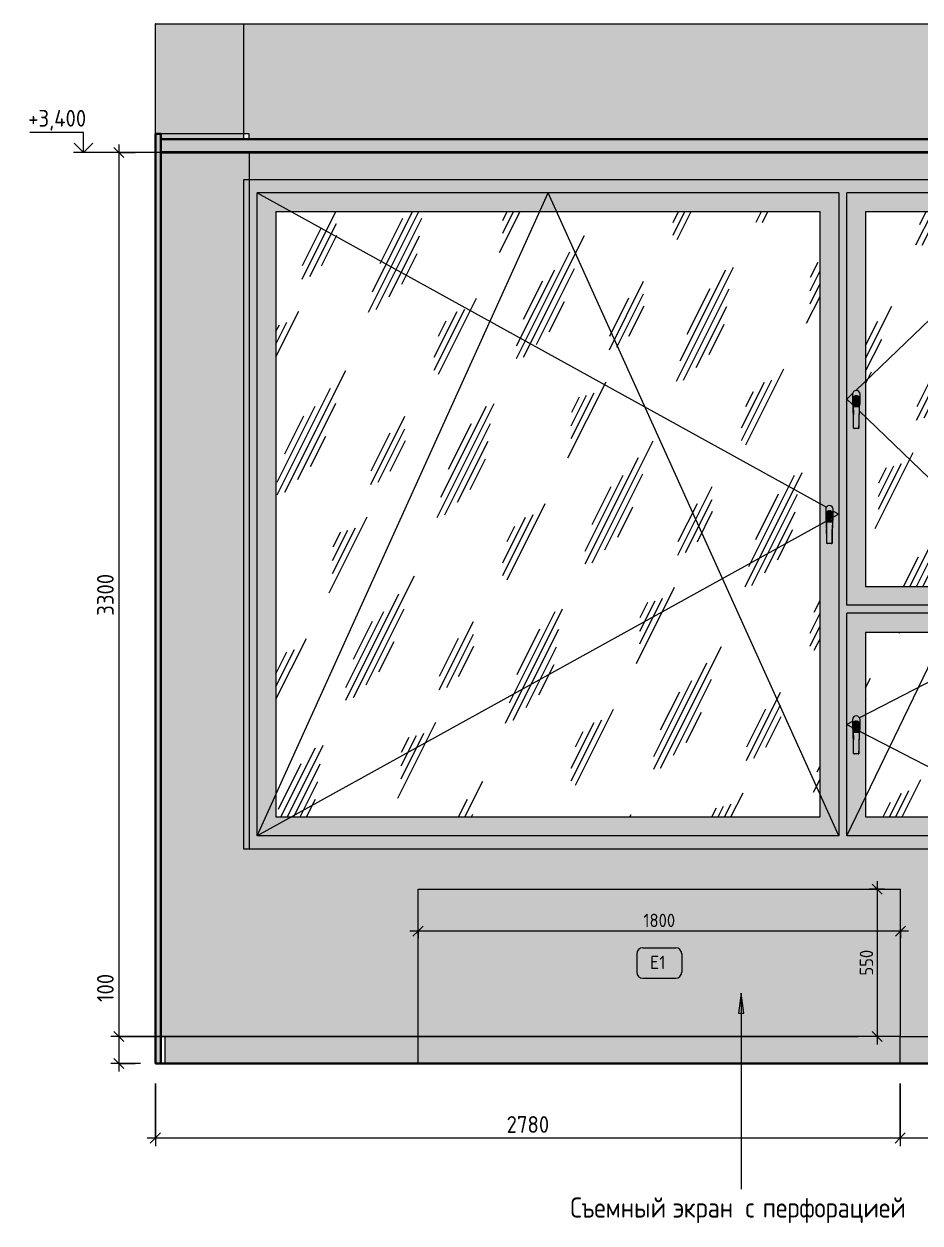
# Model space of a CAD drawing. Header units: millimetres. Extents: x 855 to 70116, y -1987 to 23809.
# Drawn here: x 34012 to 37355, y -596 to 3880 of the extents above; entities that cross this region are included whole.
import ezdxf

# ---------------------------------------------------------------- set-up
doc = ezdxf.new("R2010")
doc.units = ezdxf.units.MM
for name, color, linetype, lineweight in [('A-ANNO-DIMS', 7, 'Continuous', 9), ('A-ANNO-DIMS-25', 7, 'Continuous', 9), ('A-FLOR', 7, 'Continuous', 9), ('A-GENM', 7, 'Continuous', 9), ('A-GLAZ', 7, 'Continuous', 9), ('A-WALL', 7, 'Continuous', 9), ('A-WALL-PATT', 7, 'Continuous', 9), ('G-ANNO-DIMS', 7, 'Continuous', 9), ('G-ANNO-DIMS-1', 7, 'Continuous', 20), ('G-ANNO-TEXT', 7, 'Continuous', 9), ('I-WALL', 7, 'Continuous', 9), ('Знаки', 7, 'Continuous', 9), ('Марки для знаков', 7, 'Continuous', 9)]:
    doc.layers.add(name, color=color, linetype=linetype, lineweight=lineweight)
for name, color, linetype, lineweight, true_color in [('A-CLNG-1', 7, 'Continuous', 9, 0x787878), ('A-CLNG-FNSH-1', 7, 'Continuous', 30, 0x3c3c3c), ('A-FLOR-FNSH-1', 7, 'Continuous', 30, 0x3c3c3c), ('A-WALL-7', 7, 'Continuous', 30, 0x3c3c3c), ('A-WALL-FNSH-3', 7, 'Continuous', 30, 0x3c3c3c), ('I-WALL-1', 7, 'Continuous', 9, 0x787878)]:
    doc.layers.add(name, color=color, linetype=linetype, lineweight=lineweight, true_color=true_color)
doc.styles.add('GOST Common_5', font='GOST_Common.ttf', dxfattribs={"height": 50})
doc.styles.add('GOST Common_7', font='GOST_Common.ttf', dxfattribs={"width": 0.9, "height": 75})
doc.styles.add('ISOCPEUR_2', font='isocpeur.ttf', dxfattribs={"width": 0.9, "height": 62.5})
doc.styles.add('ISOCPEUR_3', font='isocpeur.ttf', dxfattribs={"width": 0.9, "height": 50})
doc.dimstyles.new('ISO-2_0_0_9К_Средний_округл2', dxfattribs={"dimscale": 304.8, "dimtxt": 49.799059, "dimasz": 0.123031, "dimexe": 0.098425, "dimexo": 0, "dimgap": 0, "dimtad": 1, "dimdec": 0, "dimrnd": 10, "dimzin": 0, "dimdsep": 46, "dimtxsty": 'ISOCPEUR_3', "dimblk1": 'OBLIQUE', "dimblk2": 'OBLIQUE', "dimsah": 1, "dimcen": 0.09, "dimdle": 0.098425, "dimazin": 0, "dimtfac": 1, "dimtdec": 4, "dimtix": 1, "dimtmove": 0, "dimatfit": 3, "dimfxl": 1, "dimtvp": 1, "dimtolj": 1, "dimtzin": 0, "dimarcsym": 2})
doc.dimstyles.new('ISO-2_5_0_9К_БОЛЬШОЙ_1', dxfattribs={"dimscale": 304.8, "dimtxt": 62.248823, "dimasz": 0.123031, "dimexe": 0.098425, "dimexo": 0.246063, "dimgap": 0, "dimtad": 1, "dimdec": 0, "dimrnd": 10, "dimzin": 0, "dimdsep": 46, "dimtxsty": 'ISOCPEUR_2', "dimblk1": 'OBLIQUE', "dimblk2": 'OBLIQUE', "dimsah": 1, "dimcen": 0.09, "dimdle": 0.098425, "dimazin": 0, "dimtfac": 1, "dimtdec": 4, "dimtix": 1, "dimtmove": 0, "dimatfit": 3, "dimfxl": 1, "dimtvp": 1, "dimtolj": 1, "dimtzin": 0, "dimarcsym": 2})
doc.dimstyles.new('ISO-2_5_0_9К_БОЛЬШОЙ_2', dxfattribs={"dimscale": 304.8, "dimtxt": 62.248823, "dimasz": 0.123031, "dimexe": 0.098425, "dimexo": 0.246063, "dimgap": 0, "dimtad": 1, "dimdec": 0, "dimrnd": 10, "dimzin": 0, "dimdsep": 46, "dimtxsty": 'ISOCPEUR_2', "dimblk1": 'OBLIQUE', "dimblk2": 'OBLIQUE', "dimsah": 1, "dimcen": 0.09, "dimdle": 0.098425, "dimazin": 0, "dimtfac": 1, "dimtdec": 4, "dimtix": 1, "dimtmove": 1, "dimatfit": 3, "dimfxl": 1, "dimtvp": 1, "dimtolj": 1, "dimtzin": 0, "dimarcsym": 2})
pattern_1 = [(63.435, (34288.26, 31.75), (-255.58, 766.75), [317.5, -190.5, 317.5, -190.5, -403.903]), (63.435, (34288.26, 31.75), (-255.58, 766.75), [-1016, 127, -276.9]), (63.435, (34272.4, 47.6), (-255.58, 766.75), [254, -317.5, 190.5, -190.5, -467.403]), (63.435, (34272.4, 47.6), (-255.58, 766.75), [-952.5, 222.25, -245.15]), (63.435, (34272.4, 95.25), (-255.58, 766.75), [190.5, -381, 127, -190.5, -530.903]), (63.435, (34272.4, 95.25), (-255.58, 766.75), [-889, 285.75, -245.15]), (63.435, (34320, 47.6), (-255.58, 766.75), [190.5, -381, 158.75, -6404.65]), (63.435, (34367.64, 95.25), (-255.58, 766.75), [95.25, -476.25, 63.5, -6499.9]), (63.435, (34288.26, 174.6), (-255.58, 766.75), [63.5, -476.25, 63.5, -254, -562.653]), (63.435, (34288.26, 174.6), (-255.58, 766.75), [-857.25, 158.75, -403.9]), (63.435, (34574, 127), (-255.58, 766.75), [317.5, -476.25, 381, -251.5]), (63.435, (34574, 79.4), (-255.58, 766.75), [444.5, -317.5, 476.25, -188]), (63.435, (34605.76, 95.25), (-255.58, 766.75), [508, -254, 381, -276.9]), (63.435, (34653.4, 142.9), (-255.58, 766.75), [317.5, -444.5, 254, -403.9]), (63.435, (34605.76, 238.1), (-255.58, 766.75), [158.75, -635, 190.5, -435.65]), (63.435, (34701, 190.5), (-255.58, 766.75), [127, -635, 127, -530.9])]

# ---------------------------------------------------------------- blocks, each defined once
blk = doc.blocks.new('120_Окно_СКБ_2Ст - 120_Окно_СКБ_2Ст 3100х2500 _мал_створка слева_-22446080-Развертка 1_30-2')
at = {"layer": 'A-GLAZ'}
h = blk.add_hatch(color=256, dxfattribs=at)
h.paths.add_polyline_path([(37255.3, 800), (37619, 800), (37619, 3300), (34561, 3300), (34561, 800), (36990, 800)])
h.paths.add_polyline_path([(37520, 850), (36790, 850), (36790, 1680), (37590, 1680), (37590, 850), (37555, 850)])
h.paths.add_polyline_path([(36111.4, 850), (34590, 850), (34590, 3250), (36760, 3250), (36760, 850), (36240.1, 850)])
h.paths.add_polyline_path([(36814.4, 1710), (36790, 1710), (36790, 3250), (37590, 3250), (37590, 1710), (36860, 1710)])
h = blk.add_hatch(color=256, dxfattribs=at)
h.paths.add_polyline_path([(34610, 850), (36760, 850), (36760, 3250), (34590, 3250), (34590, 850), (34608, 850)])
h.paths.add_polyline_path([(35225, 920), (34660, 920), (34660, 3180), (36690, 3180), (36690, 920), (36240.1, 920)])
h.paths.add_polyline_path([(36731.8, 1940.5), (36716, 1940.8), (36715.1, 1941.3), (36715, 1941.6), (36713.8, 2023.8), (36712.9, 2025), (36711.5, 2028.4), (36711, 2032), (36711, 2068), (36711.5, 2071.6), (36712.9, 2075), (36716, 2078.6), (36718, 2080.1), (36721.4, 2081.5), (36725, 2082), (36728.6, 2081.5), (36732, 2080.1), (36734.9, 2077.9), (36737.1, 2075), (36738.5, 2071.6), (36739, 2068), (36738.8, 2030.8), (36738.5, 2028.4), (36737.1, 2025), (36736.1, 2023.6), (36735.7, 2000.4), (36734.9, 1941.3), (36733.9, 1940.7), (36732, 1940.5)])
h = blk.add_hatch(color=256, dxfattribs=at)
h.paths.add_polyline_path([(36810, 1710), (37590, 1710), (37590, 3250), (36790, 3250), (36790, 1710), (36808.4, 1710)])
h.paths.add_polyline_path([(37520, 1780), (36860, 1780), (36860, 3180), (37520, 3180), (37520, 1939.9)])
h.paths.add_polyline_path([(36825.4, 2370.5), (36816, 2370.8), (36815.1, 2371.3), (36815, 2371.6), (36813.8, 2453.8), (36812.7, 2455.3), (36811.5, 2458.4), (36811, 2462), (36811.1, 2499.1), (36811.5, 2501.6), (36812.9, 2505), (36815.1, 2507.9), (36818, 2510.1), (36821.4, 2511.5), (36825, 2512), (36828.6, 2511.5), (36832, 2510.1), (36834.9, 2507.9), (36837.1, 2505), (36838.6, 2500.8), (36839, 2498), (36839, 2462), (36838.5, 2458.4), (36837.1, 2455), (36836.1, 2453.6), (36835.7, 2430.4), (36834.9, 2371.3), (36833.9, 2370.7), (36832, 2370.5), (36827, 2370.5)])
h = blk.add_hatch(dxfattribs=at)
h.set_pattern_fill('FP_14', color=256, style=0, pattern_type=2)
h.set_pattern_definition(pattern_1)
h.paths.add_polyline_path([(34717.4, 920), (36690, 920), (36690, 3180), (34660, 3180), (34660, 920)])
h = blk.add_hatch(dxfattribs=at)
h.set_pattern_fill('FP_14', color=256, style=0, pattern_type=2)
h.set_pattern_definition(pattern_1)
h.paths.add_polyline_path([(37255.3, 1780), (37520, 1780), (37520, 3180), (36860, 3180), (36860, 1780)])
h = blk.add_hatch(color=256, dxfattribs=at)
h.paths.add_polyline_path([(36812.9, 2480.3), (36813.1, 2481.9), (36813, 2480.4)])
h.paths.add_polyline_path([(36813.9, 2453.6), (36813, 2479.7), (36812.9, 2483.7), (36813.1, 2484), (36813.4, 2484.4), (36813.7, 2486), (36814.5, 2487.3), (36816.5, 2489.6), (36816.6, 2489.2), (36817.3, 2489.9), (36817.2, 2490.1), (36819.2, 2491.4), (36822, 2492.2), (36826, 2492.5), (36829.7, 2491.8), (36832.6, 2490.3), (36834.7, 2488.3), (36836.4, 2485.7), (36837, 2483.8), (36836.9, 2483.5), (36837.3, 2482), (36837.1, 2479.7), (36836.5, 2469.3), (36836.1, 2453.6), (36837.3, 2455.3), (36838.6, 2458.6), (36839, 2463.4), (36839, 2498), (36838.5, 2501.6), (36837.1, 2505), (36834.9, 2507.9), (36832, 2510.1), (36828.2, 2511.6), (36825, 2512), (36821.4, 2511.5), (36818, 2510.1), (36815.1, 2507.9), (36812.9, 2505), (36811.4, 2500.8), (36811, 2498), (36811.1, 2460.9), (36811.5, 2458.4), (36812.9, 2455), (36813.8, 2453.8)])
for points in [[(36814, 2451.2), (36814.5, 2451.6), (36817, 2451.9), (36818, 2451.9), (36820.2, 2475.9), (36821, 2482.1), (36822.6, 2489.4), (36823.4, 2492.4), (36820.3, 2491.8), (36817.9, 2490.7), (36817.1, 2490), (36817.3, 2489.8), (36816.6, 2489.2), (36816.5, 2489.6), (36815.2, 2488.3), (36813.6, 2485.7), (36813.5, 2485.4), (36813.4, 2484.3), (36812.9, 2483.3), (36813, 2479.7), (36813.3, 2475.2), (36814, 2451.2)], [(36823.7, 2451.9), (36832, 2451.9), (36829.9, 2475.6), (36828.7, 2483.8), (36827.5, 2489.1), (36826, 2492.5), (36823.9, 2492.2), (36822.9, 2490.2), (36822.1, 2487.7), (36821, 2482.1), (36819.5, 2469.3), (36818, 2451.9), (36823.4, 2451.9)], [(36818, 2370.5), (36818, 2451.9), (36814.5, 2451.6), (36814, 2451.1), (36815.1, 2371.3), (36816, 2370.8), (36817.2, 2370.5)], [(36825.4, 2370.5), (36832, 2370.5), (36832, 2451.9), (36818, 2451.9), (36818, 2370.5), (36825, 2370.5)], [(36832, 2370.5), (36834.1, 2370.8), (36834.9, 2371.3), (36835, 2371.6), (36835.9, 2451.4), (36834.3, 2451.8), (36832, 2451.9), (36832, 2377.5)], [(36836, 2450.4), (36836, 2450.5), (36836, 2450.5)], [(36714, 2021.2), (36714.5, 2021.6), (36717, 2021.9), (36718, 2021.9), (36720.2, 2046), (36721, 2052.1), (36722.5, 2059.1), (36723.6, 2062.4), (36720.3, 2061.8), (36717.4, 2060.3), (36717.3, 2059.9), (36717.2, 2059.7), (36716.6, 2059.2), (36716.3, 2059.4), (36715.2, 2058.3), (36713.8, 2056.1), (36713.5, 2055.4), (36713.4, 2054.3), (36712.9, 2053.3), (36713, 2049.7), (36713.3, 2045.2), (36714, 2021.2)], [(36718, 2021.9), (36732, 2021.9), (36729.8, 2046), (36728.7, 2053.8), (36727.5, 2059.1), (36726, 2062.5), (36724, 2062.5), (36722.9, 2060.2), (36722, 2057.1), (36721, 2052.1), (36719.5, 2039.3), (36718.1, 2022.8)], [(36718, 1940.5), (36718, 2021.9), (36714.5, 2021.6), (36714, 2021.1), (36715.1, 1941.3), (36716, 1940.8), (36717.2, 1940.5)], [(36725.4, 1940.5), (36732, 1940.5), (36731.8, 2021.9), (36718, 2021.9), (36718, 1940.5), (36725, 1940.5)], [(36732, 1940.5), (36734.1, 1940.8), (36734.9, 1941.3), (36735, 1941.6), (36735.9, 2021.4), (36734.3, 2021.8), (36732, 2021.9), (36732, 1947.5)], [(36736, 2020.4), (36736, 2020.5), (36736, 2020.5)], [(36814, 1236.2), (36814.5, 1236.6), (36817, 1236.9), (36818, 1236.9), (36820.2, 1260.9), (36821, 1267.1), (36822.5, 1274.1), (36823.9, 1277.5), (36820.3, 1276.8), (36817.9, 1275.7), (36817.1, 1275), (36817.3, 1274.8), (36816.6, 1274.2), (36816.5, 1274.6), (36815.2, 1273.3), (36813.8, 1271.1), (36813.5, 1270.4), (36813.4, 1269.3), (36812.9, 1268.3), (36813, 1264.7), (36813.3, 1259.8), (36814, 1236.2)], [(36826, 1236.9), (36832, 1236.9), (36829.9, 1260.6), (36828.7, 1268.8), (36827.5, 1274.1), (36826, 1277.5), (36823.9, 1277.2), (36822.9, 1275.2), (36822, 1272.1), (36821, 1267.1), (36819.5, 1254.3), (36818, 1236.9), (36825.9, 1236.9)], [(36818, 1155.5), (36818, 1236.9), (36814.5, 1236.6), (36814, 1236.1), (36815.1, 1156.3), (36816, 1155.8), (36817.2, 1155.5)], [(36825.4, 1155.5), (36832, 1155.5), (36832, 1236.9), (36818, 1236.9), (36818.1, 1155.5), (36825, 1155.5)], [(36832, 1155.5), (36834.1, 1155.8), (36834.9, 1156.3), (36835, 1156.6), (36835.9, 1236.4), (36834.3, 1236.8), (36832, 1236.9), (36832, 1162.5)], [(36836, 1235.4), (36836, 1235.5), (36836, 1235.5)]]:
    blk.add_hatch(color=256, dxfattribs=at).paths.add_polyline_path(points)
h = blk.add_hatch(color=256, dxfattribs=at)
h.paths.add_polyline_path([(36836, 2451.2), (36836.9, 2477.5), (36837.1, 2483), (36836.9, 2483.5), (36837.1, 2484), (36835.4, 2487.5), (36833.6, 2489.6), (36830.8, 2491.4), (36828, 2492.2), (36826, 2492.5), (36827.3, 2489.7), (36827.5, 2489.1), (36829, 2482.1), (36830.5, 2469.8), (36832.3, 2451.9), (36835.5, 2451.6), (36835.9, 2451.3)])
h.paths.add_polyline_path([(36836.4, 2484.7), (36836, 2485.7), (36836.3, 2484.9)])
h = blk.add_hatch(color=256, dxfattribs=at)
h.paths.add_polyline_path([(36712.9, 2050.3), (36713.1, 2051.9), (36713, 2050.4)])
h.paths.add_polyline_path([(36713.9, 2023.6), (36713, 2049.7), (36712.9, 2053.7), (36713.1, 2054), (36713.4, 2054.4), (36713.8, 2056.1), (36714.5, 2057.3), (36716.5, 2059.6), (36716.6, 2059.2), (36717.2, 2060), (36717.3, 2060.2), (36719.2, 2061.4), (36722, 2062.2), (36726, 2062.5), (36729.5, 2061.9), (36732.6, 2060.3), (36734.8, 2058.2), (36736.4, 2055.7), (36737, 2053.8), (36736.9, 2053.5), (36737.3, 2052), (36737.1, 2049.7), (36736.5, 2039.3), (36736.1, 2023.6), (36737.1, 2025), (36738.6, 2028.6), (36739, 2033.4), (36739, 2068), (36738.5, 2071.6), (36737.1, 2075), (36734.9, 2077.9), (36731.8, 2080.2), (36728.6, 2081.5), (36725, 2082), (36721.4, 2081.5), (36718, 2080.1), (36715.1, 2077.9), (36712.9, 2075), (36711.5, 2071.6), (36711, 2068), (36711.2, 2030.8), (36711.5, 2028.4), (36712.9, 2025), (36713.8, 2023.8)])
h = blk.add_hatch(color=256, dxfattribs=at)
h.paths.add_polyline_path([(36736, 2021.2), (36736.9, 2047.5), (36737.1, 2053), (36736.9, 2053.5), (36737.1, 2054), (36735.3, 2057.6), (36733.5, 2059.6), (36731.3, 2061.2), (36728, 2062.2), (36726.1, 2062.4), (36727.3, 2059.7), (36727.5, 2059.1), (36729, 2052.1), (36730.5, 2039.8), (36732.3, 2021.9), (36735.5, 2021.6), (36735.9, 2021.3)])
h.paths.add_polyline_path([(36736.4, 2054.7), (36736, 2055.7), (36736.3, 2054.9)])
h = blk.add_hatch(color=256, dxfattribs=at)
h.paths.add_polyline_path([(36990, 850), (37590, 850), (37590, 1680), (36790, 1680), (36790, 850), (36860, 850)])
h.paths.add_polyline_path([(36860, 920), (36860, 1610), (37520, 1610), (37520, 920), (36990, 920)])
h.paths.add_polyline_path([(36825.4, 1155.5), (36816, 1155.8), (36815.1, 1156.3), (36815, 1156.6), (36813.8, 1238.8), (36812.9, 1240), (36811.5, 1243.4), (36811, 1247), (36811.1, 1284.1), (36811.5, 1286.6), (36812.9, 1290), (36815.1, 1292.9), (36818, 1295.1), (36821.4, 1296.5), (36825, 1297), (36828.6, 1296.5), (36832, 1295.1), (36834.9, 1292.9), (36837.1, 1290), (36838.5, 1286.6), (36839, 1283), (36839, 1247), (36838.2, 1242.6), (36837.1, 1240), (36836.1, 1238.6), (36835.7, 1215.4), (36834.9, 1156.3), (36833.9, 1155.7), (36832, 1155.5), (36827, 1155.5)])
h = blk.add_hatch(dxfattribs=at)
h.set_pattern_fill('FP_14', color=256, style=0, pattern_type=2)
h.set_pattern_definition(pattern_1)
h.paths.add_polyline_path([(37520, 920), (37520, 1610), (36860, 1610), (36860, 920), (37436, 920)])
h = blk.add_hatch(color=256, dxfattribs=at)
h.paths.add_polyline_path([(36812.9, 1265.3), (36813.1, 1266.9), (36813, 1265.4)])
h.paths.add_polyline_path([(36813.9, 1238.6), (36813, 1264.7), (36812.9, 1268.7), (36813.1, 1269), (36813.4, 1269.4), (36813.8, 1271.1), (36814.5, 1272.3), (36816.5, 1274.6), (36816.6, 1274.2), (36817.3, 1274.9), (36817.2, 1275.1), (36819.2, 1276.4), (36822, 1277.2), (36826, 1277.5), (36829.7, 1276.8), (36832.6, 1275.3), (36834.7, 1273.3), (36836.4, 1270.7), (36837, 1268.8), (36836.9, 1268.5), (36837.3, 1267), (36837.1, 1264.7), (36836.5, 1254.3), (36836.1, 1238.6), (36837.1, 1240), (36838.5, 1243.4), (36839, 1248.4), (36839, 1283), (36838.5, 1286.6), (36837.1, 1290), (36834.9, 1292.9), (36831, 1295.5), (36828.6, 1296.5), (36825, 1297), (36821.4, 1296.5), (36818, 1295.1), (36815.1, 1292.9), (36812.9, 1290), (36811.5, 1286.6), (36811, 1283), (36811.1, 1245.9), (36811.8, 1242.6), (36812.9, 1240), (36813.8, 1238.8)])
h = blk.add_hatch(color=256, dxfattribs=at)
h.paths.add_polyline_path([(36836, 1236.2), (36836.9, 1262.5), (36837.1, 1268), (36836.9, 1268.5), (36837.1, 1269), (36835.3, 1272.6), (36833.6, 1274.6), (36830.8, 1276.4), (36828, 1277.2), (36826.1, 1277.4), (36827, 1275.5), (36827.8, 1272.9), (36829, 1267.1), (36830.5, 1254.8), (36832.3, 1236.9), (36835.5, 1236.6), (36835.9, 1236.3)])
h.paths.add_polyline_path([(36836.4, 1269.7), (36836, 1270.7), (36836.3, 1269.9)])
for p, q in [((34540, 800), (34540, 3300)), ((34540, 3300), (37640, 3300)), ((37640, 3300), (37640, 800)), ((34590, 850), (34590, 3250)), ((36760, 3250), (34590, 3250)), ((34590, 850), (35675, 3250)), ((34590, 3250), (36713.4, 2075.7)), ((36760, 850), (35675, 3250)), ((36760, 3250), (36760, 850)), ((36790, 1710), (36790, 3250)), ((37590, 3250), (36790, 3250)), ((37590, 3250), (36823, 2511.7)), ((37590, 3250), (37590, 1710)), ((34660, 3180), (34660, 920)), ((34660, 3180), (36690, 3180)), ((36690, 920), (36690, 3180)), ((36860, 3180), (36860, 1780)), ((36860, 3180), (37520, 3180)), ((37520, 1780), (37520, 3180)), ((36811.1, 2500.3), (36790, 2480)), ((36790, 2480), (36811.1, 2459.7)), ((36811, 2498), (36811, 2462)), ((36811, 2498), (36811, 2462)), ((36812.5, 2479), (36812.5, 2481)), ((36815, 2371.6), (36813.5, 2480.8)), ((36823.9, 2492.5), (36826.1, 2492.5)), ((36824, 2492.5), (36826, 2492.5)), ((36826, 2491.5), (36824, 2491.5)), ((36836.5, 2481), (36835, 2371.6)), ((36837.5, 2481), (36837.5, 2479)), ((36839, 2462), (36839, 2498)), ((36839, 2462), (36839, 2498)), ((36814, 2451.2), (36814, 2450.5)), ((36814, 2450.5), (36814, 2451.2)), ((36814, 2450.5), (36814, 2450.5)), ((36816, 2451.8), (36817, 2451.9)), ((36817, 2451.9), (36818, 2451.9)), ((36832, 2451.9), (36818, 2451.9)), ((36818, 2451.9), (36832, 2451.9)), ((36832, 2451.9), (36833, 2451.9)), ((36833, 2451.9), (36834, 2451.8)), ((36835.8, 2435.9), (37590, 1710)), ((36836, 2450.5), (36836, 2451.2)), ((36836, 2451.2), (36836, 2450.5)), ((36832, 2370.5), (36818, 2370.5)), ((36832, 2370.5), (36818, 2370.5)), ((36711, 2068), (36711, 2032)), ((36711, 2068), (36711, 2032)), ((36723.9, 2062.5), (36726.1, 2062.5)), ((36724, 2062.5), (36726, 2062.5)), ((36726, 2061.5), (36724, 2061.5)), ((36739, 2032), (36739, 2068)), ((36739, 2032), (36739, 2068)), ((36739, 2061.6), (36760, 2050)), ((36713.4, 2024.3), (34590, 850)), ((36712.5, 2049), (36712.5, 2051)), ((36715, 1941.6), (36713.5, 2050.8)), ((36714, 2021.2), (36714, 2020.5)), ((36714, 2020.5), (36714, 2021.2)), ((36714, 2020.5), (36714, 2020.5)), ((36716, 2021.8), (36717, 2021.9)), ((36717, 2021.9), (36718, 2021.9)), ((36732, 2021.9), (36718, 2021.9)), ((36718, 2021.9), (36732, 2021.9)), ((36732, 2021.9), (36733, 2021.9)), ((36733, 2021.9), (36734, 2021.8)), ((36736.5, 2051), (36735, 1941.6)), ((36736, 2020.5), (36736, 2021.2)), ((36736, 2021.2), (36736, 2020.5)), ((36737.5, 2051), (36737.5, 2049)), ((36760, 2050), (36739, 2038.4)), ((36732, 1940.5), (36718, 1940.5)), ((36732, 1940.5), (36718, 1940.5)), ((36860, 1780), (37520, 1780)), ((37590, 1710), (36790, 1710)), ((36790, 850), (36790, 1680)), ((37590, 1680), (36790, 1680)), ((36790, 850), (37190, 1680)), ((37590, 1680), (36837.3, 1289.5)), ((37590, 850), (37190, 1680)), ((37590, 1680), (37590, 850)), ((36860, 1610), (36860, 920)), ((36860, 1610), (37520, 1610)), ((37520, 920), (37520, 1610)), ((36811, 1275.9), (36790, 1265)), ((36790, 1265), (36811, 1254.1)), ((36811, 1283), (36811, 1247)), ((36811, 1283), (36811, 1247)), ((36812.5, 1264), (36812.5, 1266)), ((36815, 1156.6), (36813.5, 1265.8)), ((36823.9, 1277.5), (36826.1, 1277.5)), ((36824, 1277.5), (36826, 1277.5)), ((36826, 1276.5), (36824, 1276.5)), ((36836.5, 1266), (36835, 1156.6)), ((36837.5, 1266), (36837.5, 1264)), ((36839, 1247), (36839, 1283)), ((36839, 1247), (36839, 1283)), ((36814, 1236.2), (36814, 1235.5)), ((36814, 1235.5), (36814, 1236.2)), ((36814, 1235.5), (36814, 1235.5)), ((36816, 1236.8), (36817, 1236.9)), ((36817, 1236.9), (36818, 1236.9)), ((36832, 1236.9), (36818, 1236.9)), ((36818, 1236.9), (36832, 1236.9)), ((36832, 1236.9), (36833, 1236.9)), ((36833, 1236.9), (36834, 1236.8)), ((36836, 1235.5), (36836, 1236.2)), ((36836, 1236.2), (36836, 1235.5)), ((36837.3, 1240.5), (37590, 850)), ((36832, 1155.5), (36818, 1155.5)), ((36832, 1155.5), (36818, 1155.5)), ((34660, 920), (36690, 920)), ((36860, 920), (37520, 920)), ((36760, 850), (34590, 850)), ((37590, 850), (36790, 850)), ((37640, 800), (34540, 800))]:
    blk.add_line(p, q, dxfattribs=at)
at = {"layer": 'A-GLAZ', "flags": 128}
for points in [[(36812.5, 2481), (36812.9, 2484), (36814, 2486.7), (36815.9, 2489.1), (36818.3, 2491), (36821, 2492.1), (36824, 2492.5)], [(36813.2, 2475.2), (36812.9, 2476), (36812.5, 2479)], [(36812.9, 2476.2), (36813, 2475.8), (36813.1, 2474), (36813.4, 2469.9), (36813.5, 2466.8), (36813.6, 2463.3), (36813.8, 2459.6), (36813.9, 2453.2), (36814, 2450.5)], [(36826, 2492.5), (36829, 2492.1), (36831.7, 2491), (36834.1, 2489.1), (36836, 2486.7), (36837.1, 2484), (36837.5, 2481)], [(36837.1, 2476.2), (36837, 2475.8), (36836.9, 2474), (36836.6, 2469.9), (36836.5, 2466.8), (36836.4, 2463.3), (36836.2, 2459.6), (36836.1, 2453.2), (36836, 2450.5)], [(36837.5, 2479), (36837.1, 2476), (36836.8, 2475.2)], [(36818, 2451.9), (36817, 2451.9), (36816, 2451.8), (36815.2, 2451.7), (36814.5, 2451.6), (36814.1, 2451.4), (36814, 2451.2)], [(36814, 2451.2), (36814.1, 2451.4), (36814.5, 2451.6)], [(36814, 2450.5), (36814.3, 2428.7), (36814.3, 2422.5)], [(36815, 2371.6), (36814.7, 2391.5), (36814.3, 2422.2), (36814.3, 2422.5)], [(36814.5, 2451.6), (36815.2, 2451.7), (36816, 2451.8)], [(36836, 2451.2), (36835.9, 2451.4), (36835.5, 2451.6), (36834.8, 2451.7), (36834, 2451.8), (36833, 2451.9), (36832, 2451.9)], [(36834, 2451.8), (36834.8, 2451.7), (36835.5, 2451.6)], [(36835, 2371.6), (36835.3, 2391.5), (36835.7, 2422.2), (36835.7, 2422.5)], [(36835.5, 2451.6), (36835.9, 2451.4), (36836, 2451.2)], [(36836, 2450.5), (36835.7, 2428.7), (36835.7, 2422.5)], [(36818, 2370.5), (36817.2, 2370.5), (36816.5, 2370.6), (36815.9, 2370.8), (36815.4, 2371), (36815.1, 2371.3), (36815, 2371.6)], [(36835, 2371.6), (36834.9, 2371.3), (36834.6, 2371), (36834.1, 2370.8), (36833.5, 2370.6), (36832.8, 2370.5), (36832, 2370.5)], [(36712.5, 2051), (36712.9, 2054), (36714, 2056.7), (36715.9, 2059.1)], [(36716, 2059.2), (36718.3, 2061), (36721, 2062.1), (36724, 2062.5)], [(36726, 2062.5), (36729, 2062.1), (36731.7, 2061)], [(36731.8, 2060.9), (36734.1, 2059.1), (36736, 2056.7), (36737.1, 2054), (36737.5, 2051)], [(36713.2, 2045.2), (36712.9, 2046), (36712.5, 2049)], [(36712.9, 2046.2), (36713, 2045.8), (36713.1, 2044), (36713.4, 2039.9), (36713.5, 2036.8), (36713.6, 2033.3), (36713.8, 2029.6), (36713.9, 2023.2), (36714, 2020.5)], [(36718, 2021.9), (36717, 2021.9), (36716, 2021.8), (36715.2, 2021.7), (36714.5, 2021.6), (36714.1, 2021.4), (36714, 2021.2)], [(36714, 2021.2), (36714.1, 2021.4), (36714.5, 2021.6)], [(36714, 2020.5), (36714.3, 1998.7), (36714.3, 1992.5)], [(36714.5, 2021.6), (36715.2, 2021.7), (36716, 2021.8)], [(36736, 2021.2), (36735.9, 2021.4), (36735.5, 2021.6), (36734.8, 2021.7), (36734, 2021.8), (36733, 2021.9), (36732, 2021.9)], [(36734, 2021.8), (36734.8, 2021.7), (36735.5, 2021.6)], [(36735.5, 2021.6), (36735.9, 2021.4), (36736, 2021.2)], [(36736, 2020.5), (36735.7, 1998.7), (36735.7, 1992.5)], [(36737.1, 2046.2), (36737, 2045.8), (36736.9, 2044), (36736.6, 2039.9), (36736.5, 2036.8), (36736.4, 2033.3), (36736.2, 2029.6), (36736.1, 2023.2), (36736, 2020.5)], [(36737.5, 2049), (36737.1, 2046), (36736.8, 2045.2)], [(36715, 1941.6), (36714.7, 1961.5), (36714.3, 1992.2), (36714.3, 1992.5)], [(36735, 1941.6), (36735.3, 1961.5), (36735.7, 1992.2), (36735.7, 1992.5)], [(36718, 1940.5), (36717.2, 1940.5), (36716.5, 1940.6), (36715.9, 1940.8), (36715.4, 1941), (36715.1, 1941.3), (36715, 1941.6)], [(36735, 1941.6), (36734.9, 1941.3), (36734.6, 1941), (36734.1, 1940.8), (36733.5, 1940.6), (36732.8, 1940.5), (36732, 1940.5)], [(36812.5, 1266), (36812.9, 1269), (36814, 1271.7), (36815.9, 1274.1), (36818.3, 1276), (36821, 1277.1), (36824, 1277.5)], [(36813.2, 1260.2), (36812.9, 1261), (36812.5, 1264)], [(36812.9, 1261.2), (36813, 1260.8), (36813.1, 1259), (36813.4, 1254.9), (36813.5, 1251.8), (36813.6, 1248.3), (36813.8, 1244.6), (36813.9, 1238.2), (36814, 1235.5)], [(36826, 1277.5), (36829, 1277.1), (36831.7, 1276), (36834.1, 1274.1), (36836, 1271.7), (36837.1, 1269), (36837.5, 1266)], [(36837.1, 1261.2), (36837, 1260.8), (36836.9, 1259), (36836.6, 1254.9), (36836.5, 1251.8), (36836.4, 1248.3), (36836.2, 1244.6), (36836.1, 1238.2), (36836, 1235.5)], [(36837.5, 1264), (36837.1, 1261), (36836.8, 1260.2)], [(36818, 1236.9), (36817, 1236.9), (36816, 1236.8), (36815.2, 1236.7), (36814.5, 1236.6), (36814.1, 1236.4), (36814, 1236.2)], [(36814, 1236.2), (36814.1, 1236.4), (36814.5, 1236.6)], [(36814, 1235.5), (36814.3, 1213.7), (36814.3, 1207.5)], [(36814.5, 1236.6), (36815.2, 1236.7), (36816, 1236.8)], [(36836, 1236.2), (36835.9, 1236.4), (36835.5, 1236.6), (36834.8, 1236.7), (36834, 1236.8), (36833, 1236.9), (36832, 1236.9)], [(36834, 1236.8), (36834.8, 1236.7), (36835.5, 1236.6)], [(36835.5, 1236.6), (36835.9, 1236.4), (36836, 1236.2)], [(36836, 1235.5), (36835.7, 1213.7), (36835.7, 1207.5)], [(36815, 1156.6), (36814.7, 1176.5), (36814.3, 1207.2), (36814.3, 1207.5)], [(36835, 1156.6), (36835.3, 1176.5), (36835.7, 1207.2), (36835.7, 1207.5)], [(36818, 1155.5), (36817.2, 1155.5), (36816.5, 1155.6), (36815.9, 1155.8), (36815.4, 1156), (36815.1, 1156.3), (36815, 1156.6)], [(36835, 1156.6), (36834.9, 1156.3), (36834.6, 1156), (36834.1, 1155.8), (36833.5, 1155.6), (36832.8, 1155.5), (36832, 1155.5)]]:
    blk.add_lwpolyline(points, dxfattribs=at)
at = {"layer": 'A-GLAZ'}
for centre, radius, start, end in [((36825, 2498), 14, 0, 180), ((36825, 2498), 14, 0, 180), ((36825, 2462), 14, 180, 217.3919), ((36825, 2462), 14, 180, 217.174), ((36824, 2481), 11.5, 90.2744, 204.8614), ((36824, 2481), 10.5, 90.2744, 181.3109), ((36826, 2481), 10.5, 0.0023, 89.7256), ((36826, 2481), 11.5, 335.1322, 89.7256), ((36825, 2462), 14, 322.6053, 0), ((36825, 2462), 14, 322.826, 0), ((36725, 2068), 14, 0, 180), ((36725, 2068), 14, 0, 180), ((36724, 2051), 11.5, 90.2744, 204.8614), ((36724, 2051), 10.5, 90.2744, 181.3109), ((36726, 2051), 10.5, 0.0023, 89.7256), ((36726, 2051), 11.5, 335.1322, 89.7256), ((36725, 2032), 14, 180, 217.3919), ((36725, 2032), 14, 180, 217.174), ((36725, 2032), 14, 322.6053, 0), ((36725, 2032), 14, 322.826, 0), ((36825, 1283), 14, 0, 180), ((36825, 1283), 14, 0, 180), ((36824, 1266), 11.5, 90.2744, 204.8614), ((36824, 1266), 10.5, 90.2744, 181.3109), ((36826, 1266), 10.5, 0.0023, 89.7256), ((36826, 1266), 11.5, 335.1322, 89.7256), ((36825, 1247), 14, 180, 217.3919), ((36825, 1247), 14, 180, 217.174), ((36825, 1247), 14, 322.6053, 0), ((36825, 1247), 14, 322.826, 0)]:
    blk.add_arc(centre, radius, start, end, dxfattribs=at)
for centre, start_param, end_param in [((36818, 2371.6), 3.142903, 4.711079), ((36832, 2371.6), 4.713699, 6.278048), ((36718, 1941.6), 3.142903, 4.711079), ((36732, 1941.6), 4.713699, 6.278048), ((36818, 1156.6), 3.142903, 4.711079), ((36832, 1156.6), 4.713699, 6.278048)]:
    blk.add_ellipse(centre, major_axis=(3, 0), ratio=0.374607, start_param=start_param, end_param=end_param, dxfattribs=at)
blk = doc.blocks.new('Плинтус - Плинтус керамогранит бежевый-33446224-Развертка 1_30-2')
at = {"layer": 'A-GENM'}
for p, q in [((34246, 100), (34231, 100)), ((34231, 100), (34231, 0)), ((34246, 0), (34246, 100)), ((34231, 0), (34246, 0))]:
    blk.add_line(p, q, dxfattribs=at)
blk = doc.blocks.new('Плинтус - Плинтус керамогранит бежевый-33446137-Развертка 1_30-2')
at = {"layer": 'A-GENM'}
blk.add_hatch(color=256, dxfattribs=at).paths.add_polyline_path([(37715, 0), (37940, 0), (37940, 2), (38249, 2), (38249, 100), (36989, 100), (36989, 0), (37640, 0)])
for p, q in [((36989, 0), (36989, 100)), ((36990, 100), (38249, 100))]:
    blk.add_line(p, q, dxfattribs=at)
blk = doc.blocks.new('Съемный металлический экран с перфорацией - E1-31419150-Развертка 1_30-2')
at = {"layer": 'Знаки'}
h = blk.add_hatch(dxfattribs=at)
h.set_pattern_fill('FP_17', color=256, style=0, pattern_type=2)
h.set_pattern_definition([(0, (34229.412, 0), (0, 12.7), [3.403, -18.594]), (60, (34235.762, 1.701), (-10.99852, 6.35), [3.403, -18.594]), (120, (34237.464, 8.051), (-10.99852, -6.35), [3.403, -18.594]), (30, (34232.815, 0), (2e-05, 25.39996), [3.403, -21.997]), (30, (34226.465, 11), (2e-05, 25.39996), [3.403, -21.997]), (150, (34229.412, 0), (-21.99702, -12.69996), [3.403, -21.997]), (150, (34235.762, 11), (-21.99702, -12.69996), [3.403, -21.997]), (90, (34237.464, 4.65), (-21.997, 12.7), [3.403, -21.997]), (90, (34224.764, 4.65), (-21.997, 12.7), [3.403, -21.997])])
h.paths.add_polyline_path([(36990, 100), (36990, 650), (35190, 650), (35190, 100), (36690, 100)])
for p, q in [((35190, 650), (36990, 650)), ((35190, 100), (35190, 650)), ((36990, 100), (36990, 650)), ((36990, 100), (35190, 100))]:
    blk.add_line(p, q, dxfattribs=at)
blk = doc.blocks.new('Зашивка приборов отопления11 - Зашивка приборов отопления-33278624-Развертка 1_30-2')
at = {"layer": 'A-WALL'}
blk.add_hatch(color=256, dxfattribs=at).paths.add_polyline_path([(36989, 0), (36989, 100), (35190, 100), (35190, 0), (36690, 0)])
blk = doc.blocks.new('Плинтус - Плинтус керамогранит бежевый-33446225-Развертка 1_30-2')
at = {"layer": 'A-GENM'}
blk.add_hatch(color=256, dxfattribs=at).paths.add_polyline_path([(35189.8, 0), (35189.8, 100), (34246, 100), (34246, 0), (34717.4, 0)])
for p, q in [((34246, 100), (35189.8, 100)), ((35189.8, 100), (35189.8, 0))]:
    blk.add_line(p, q, dxfattribs=at)
blk = doc.blocks.new('DIMBLOCK19-Развертка 1_30-2')
at = {"layer": 'A-ANNO-DIMS-25'}
for p, q in [((34502.2, -75), (34502.2, -308.5)), ((34502.2, -278.5), (34502.2, -75)), ((37281.2, -75), (37281.2, -308.5)), ((37281.2, -278.5), (37281.2, -75.1)), ((34472.2, -278.5), (37281.2, -278.5))]:
    blk.add_line(p, q, dxfattribs=at)
at = {"layer": 'A-ANNO-DIMS-25', "lineweight": 20}
for p, q in [((34502.2, -278.5), (34520.9, -259.8)), ((37281.2, -278.5), (37299.9, -259.8)), ((34502.2, -278.5), (34483.4, -297.3)), ((37281.2, -278.5), (37262.4, -297.3))]:
    blk.add_line(p, q, dxfattribs=at)
at = {"layer": 'A-ANNO-DIMS-25', "color": 0, "insert": (35812.7, -196.9), "char_height": 62.5, "width": 189.619, "attachment_point": 1, "line_spacing_factor": 1.149209, "style": 'ISOCPEUR_2'}
blk.add_mtext('2780', dxfattribs=at)
blk = doc.blocks.new('_Oblique')
at = {"color": 0, "linetype": 'ByBlock', "lineweight": -2}
blk.add_line((-0.5, -0.5), (0.5, 0.5), dxfattribs=at)
blk = doc.blocks.new('DIMBLOCK20-Развертка 1_30-2')
at = {"layer": 'A-ANNO-DIMS-25'}
for p, q in [((37281.2, -75), (37281.2, -308.5)), ((37281.2, -278.5), (37281.2, -75.1)), ((38562.2, -205), (38562.2, -308.5)), ((38562.2, -278.5), (38562.2, -205)), ((37281.2, -278.5), (38592.2, -278.5))]:
    blk.add_line(p, q, dxfattribs=at)
at = {"layer": 'A-ANNO-DIMS-25', "lineweight": 20}
for p, q in [((37281.2, -278.5), (37299.9, -259.8)), ((38562.2, -278.5), (38580.9, -259.8)), ((37281.2, -278.5), (37262.4, -297.3)), ((38562.2, -278.5), (38543.4, -297.3))]:
    blk.add_line(p, q, dxfattribs=at)
at = {"layer": 'A-ANNO-DIMS-25', "color": 0, "insert": (37848.1, -196.9), "char_height": 62.5, "width": 176.691, "attachment_point": 1, "line_spacing_factor": 1.149209, "style": 'ISOCPEUR_2'}
blk.add_mtext('1280', dxfattribs=at)
blk = doc.blocks.new('Высотные отметки - Стрелка_Верх-17668718-Развертка 1_30-2')
at = {"layer": 'G-ANNO-DIMS'}
for p, q in [((38544.5, 175), (38744.5, 175)), ((38544.5, 100), (38544.5, 175)), ((38506.6, 100), (38581.6, 100))]:
    blk.add_line(p, q, dxfattribs=at)
at = {"layer": 'G-ANNO-DIMS-1'}
for q in [(38509.1, 135.4), (38579.8, 135.4)]:
    blk.add_line((38544.5, 100), q, dxfattribs=at)
blk = doc.blocks.new('DIMBLOCK21-Развертка 1_30-2')
at = {"layer": 'A-ANNO-DIMS-25', "lineweight": 20}
for p, q in [((34366.1, 3400), (34347.4, 3418.8)), ((34366.1, 3400), (34384.9, 3381.2)), ((34366.1, 100), (34347.4, 118.7)), ((34366.1, 100), (34384.9, 81.2))]:
    blk.add_line(p, q, dxfattribs=at)
at = {"layer": 'A-ANNO-DIMS-25'}
for p, q in [((34366.1, 3430), (34366.1, 100)), ((34447.2, 3400), (34336.1, 3400)), ((34366.1, 3400), (34427.2, 3400)), ((37124.2, 100), (34336.1, 100)), ((34366.1, 100), (37124.2, 100))]:
    blk.add_line(p, q, dxfattribs=at)
at = {"layer": 'A-ANNO-DIMS-25', "color": 0, "insert": (34284.5, 1671), "char_height": 62.5, "width": 189.619, "attachment_point": 1, "rotation": 90, "line_spacing_factor": 1.149209, "style": 'ISOCPEUR_2'}
blk.add_mtext('3300', dxfattribs=at)
blk = doc.blocks.new('DIMBLOCK22-Развертка 1_30-2')
at = {"layer": 'A-ANNO-DIMS-25'}
for p, q in [((34366.1, 336.7), (34366.1, 203.9)), ((34366.1, 203.9), (34366.1, 50)), ((37124.2, 100), (34336.1, 100)), ((34366.1, 100), (34366.1, -30)), ((34366.1, 100), (37124.2, 100)), ((34447.2, 0), (34336.1, 0)), ((34366.1, 0), (34427.2, 0))]:
    blk.add_line(p, q, dxfattribs=at)
at = {"layer": 'A-ANNO-DIMS-25', "lineweight": 20}
for p, q in [((34366.1, 100), (34347.4, 118.7)), ((34366.1, 100), (34384.9, 81.2)), ((34366.1, 0), (34347.4, 18.8)), ((34366.1, 0), (34384.9, -18.8))]:
    blk.add_line(p, q, dxfattribs=at)
at = {"layer": 'A-ANNO-DIMS-25', "color": 0, "insert": (34284.5, 228.9), "char_height": 62.5, "width": 129.286, "attachment_point": 1, "rotation": 90, "line_spacing_factor": 1.149209, "style": 'ISOCPEUR_2'}
blk.add_mtext('100', dxfattribs=at)
blk = doc.blocks.new('DIMBLOCK23-Развертка 1_30-2')
at = {"layer": 'A-ANNO-DIMS-25'}
for p, q in [((37312.2, 493.3), (35452.2, 493.3)), ((35482.2, 466.8), (35482.2, 523.3)), ((35482.2, 493.3), (35482.2, 466.8)), ((37282.2, 466.8), (37282.2, 523.3)), ((37282.2, 493.3), (37282.2, 466.8))]:
    blk.add_line(p, q, dxfattribs=at)
at = {"layer": 'A-ANNO-DIMS-25', "lineweight": 20}
for p, q in [((35482.2, 493.3), (35463.4, 474.5)), ((35482.2, 493.3), (35500.9, 512)), ((37282.2, 493.3), (37263.4, 474.5)), ((37282.2, 493.3), (37300.9, 512))]:
    blk.add_line(p, q, dxfattribs=at)
at = {"layer": 'A-ANNO-DIMS-25', "color": 0, "insert": (36323.3, 558.6), "char_height": 50, "width": 141.353, "attachment_point": 1, "line_spacing_factor": 1.149209, "style": 'ISOCPEUR_3'}
blk.add_mtext('1800', dxfattribs=at)
blk = doc.blocks.new('DIMBLOCK24-Развертка 1_30-2')
at = {"layer": 'A-ANNO-DIMS-25'}
for p, q in [((37195.6, 680), (37195.6, 70)), ((37222.1, 650), (37165.6, 650)), ((37195.6, 650), (37222.1, 650)), ((37199.2, 100), (37165.6, 100)), ((37195.6, 100), (37199.2, 100))]:
    blk.add_line(p, q, dxfattribs=at)
at = {"layer": 'A-ANNO-DIMS-25', "lineweight": 20}
for p, q in [((37195.6, 650), (37176.9, 668.7)), ((37195.6, 650), (37214.4, 631.2)), ((37195.6, 100), (37176.9, 118.7)), ((37195.6, 100), (37214.4, 81.2))]:
    blk.add_line(p, q, dxfattribs=at)
at = {"layer": 'A-ANNO-DIMS-25', "color": 0, "insert": (37130.3, 327.6), "char_height": 50, "width": 113.772, "attachment_point": 1, "rotation": 90, "line_spacing_factor": 1.149209, "style": 'ISOCPEUR_3'}
blk.add_mtext('550', dxfattribs=at)
blk = doc.blocks.new('Марка_Знаки - В прямоуг_Наименование краткое-30718135-Развертка 1_30-2')
at = {"layer": 'Марки для знаков'}
for p, q in [((36006.1, 409.4), (36006.1, 340.4)), ((36028.6, 431.9), (36151.4, 431.9)), ((36173.9, 409.4), (36173.9, 340.6)), ((36028.5, 318.1), (36151.4, 318.1))]:
    blk.add_line(p, q, dxfattribs=at)
for centre, radius, start, end in [((36028.6, 409.4), 22.5, 90, 180), ((36151.4, 409.4), 22.5, 0, 90), ((36028.5, 340.4), 22.3, 180, 270), ((36151.4, 340.6), 22.5, 270, 0)]:
    blk.add_arc(centre, radius, start, end, dxfattribs=at)

msp = doc.modelspace()

# ---------------------------------------------------------------- hatches: boundary and pattern name
at = {"layer": 'A-CLNG-1'}
msp.add_hatch(color=256, dxfattribs=at).paths.add_polyline_path([(34854.9, 3400), (38542.2, 3400), (38542.2, 3450), (34522.2, 3450), (34522.2, 3400), (34853.2, 3400)])
at = {"layer": 'A-WALL-PATT'}
for points in [[(34852.7, 100), (34852.7, 800), (34853.2, 800), (34853.2, 3400), (34523.2, 3400), (34523.2, 100), (34832.2, 100)], [(35482, 0), (35482.2, 0), (35482.2, 650), (37282.2, 650), (37282.2, 100), (37911.2, 100), (37911.2, 800), (34852.7, 800), (34852.8, 100), (35482, 100)]]:
    msp.add_hatch(color=256, dxfattribs=at).paths.add_polyline_path(points)
at = {"layer": 'G-ANNO-TEXT'}
msp.add_hatch(color=256, dxfattribs=at).paths.add_polyline_path([(36687.5, 262.3), (36677.7, 187.3), (36697.4, 187.3)])
at = {"layer": 'I-WALL'}
msp.add_hatch(color=256, dxfattribs=at).paths.add_polyline_path([(34591.7, 3450), (34832.2, 3450), (34832.2, 3880), (34502.2, 3880), (34502.2, 3470), (34522.2, 3470), (34522.2, 3450)])
h = msp.add_hatch(color=256, dxfattribs=at)
h.paths.add_polyline_path([(36982.2, 3300), (37911.2, 3300), (37911.2, 3400), (34853.2, 3400), (34853.2, 3300), (36532.3, 3300)])
h.paths.add_polyline_path([(36954.6, 3450), (37912.2, 3450), (37912.2, 3470), (37932.2, 3470), (37932.2, 3880), (34832.2, 3880), (34832.2, 3470), (34852.2, 3470), (34852.2, 3450), (36532.3, 3450)])
at = {"layer": 'I-WALL-1'}
h = msp.add_hatch(dxfattribs=at)
h.set_pattern_fill('FP_16', color=256, style=0, pattern_type=2)
h.set_pattern_definition([(0, (34516.952, 0), (30.48, 7.62), [2.515, -20.345, 2.515, -20.345, -121.92]), (0, (34516.952, 0), (30.48, 7.62), [-45.72, 2.515, -43.205, 2.515, -20.345, -53.34]), (0, (34516.952, 0), (30.48, 7.62), [-114.3, 2.515, -12.725, 2.515, -35.585]), (120, (34528.382, 3.81), (-21.839114, 22.586454), [2.515, -20.345, 2.515, -20.345, -121.92]), (120, (34528.382, 3.81), (-21.839114, 22.586454), [-45.72, 2.515, -43.205, 2.515, -20.345, -53.34]), (120, (34528.382, 3.81), (-21.839114, 22.586454), [-114.3, 2.515, -12.725, 2.515, -35.585]), (240, (34532.192, 19.05), (-8.640886, -30.206454), [2.515, -20.345, 2.515, -20.345, -121.92]), (240, (34532.192, 19.05), (-8.640886, -30.206454), [-45.72, 2.515, -43.205, 2.515, -20.345, -53.34]), (240, (34532.192, 19.05), (-8.640886, -30.206454), [-114.3, 2.515, -12.725, 2.515, -35.585])])
h.paths.add_polyline_path([(34522.2, 0), (34522.2, 3470), (34502.2, 3470), (34502.2, 0)])

# ---------------------------------------------------------------- linework, layer by layer
at = {"layer": 'A-CLNG-FNSH-1'}
for p, q in [((38542.2, 3450), (34522.2, 3450)), ((34522.2, 3450), (34522.2, 3400)), ((38542.2, 3401), (34522.2, 3401)), ((34523.2, 3400), (38541.2, 3400))]:
    msp.add_line(p, q, dxfattribs=at)
at = {"layer": 'A-FLOR'}
for p, q in [((34502.2, 3880), (38562.2, 3880)), ((38562.2, -0.1), (34502, -0.1))]:
    msp.add_line(p, q, dxfattribs=at)
at = {"layer": 'A-FLOR-FNSH-1'}
for p, q in [((34522.2, 0), (34522.2, -0.5)), ((34523.2, 0), (38562.6, 0))]:
    msp.add_line(p, q, dxfattribs=at)
at = {"layer": 'A-WALL-7'}
for p, q in [((34502.2, 3470), (34502.2, 0)), ((34522.2, 3470), (34502.2, 3470)), ((34522.2, 3450), (34522.2, 3470)), ((34502.2, 0), (34522.2, 0))]:
    msp.add_line(p, q, dxfattribs=at)
at = {"layer": 'A-WALL-FNSH-3'}
for p, q in [((34522.2, 3400), (34522.2, 0)), ((34523.2, 3400), (34522.2, 3400)), ((34523.2, 0), (34523.2, 3400)), ((34522.2, 0), (34523.2, 0))]:
    msp.add_line(p, q, dxfattribs=at)
at = {"layer": 'G-ANNO-DIMS'}
for p, q in [((34294.1, 3400), (34234.1, 3400)), ((34624.3, 3400), (34294.1, 3400))]:
    msp.add_line(p, q, dxfattribs=at)
at = {"layer": 'G-ANNO-TEXT'}
for p, q in [((36687.5, 262.3), (36677.7, 187.3)), ((36697.4, 187.3), (36687.5, 262.3)), ((36687.5, 262.3), (36687.5, -469.7)), ((36677.7, 187.3), (36697.4, 187.3))]:
    msp.add_line(p, q, dxfattribs=at)
at = {"layer": 'I-WALL'}
for p, q in [((34502.2, 3880), (34502, 3880)), ((34502.2, -0.5), (34502.2, 3880)), ((34832.2, 3450), (34832.2, 3880)), ((34852.2, 3470), (34522.2, 3470)), ((34852.2, 3450), (34852.2, 3470)), ((34853.2, 800), (34853.2, 3400)), ((34853.2, 3300), (37911.2, 3300)), ((37911.7, 800), (34853.2, 800)), ((35482.2, 0), (35482.2, 100))]:
    msp.add_line(p, q, dxfattribs=at)

# ---------------------------------------------------------------- block references
at = {"layer": 'A-GENM'}
for name in ['Плинтус - Плинтус керамогранит бежевый-33446224-Развертка 1_30-2', 'Плинтус - Плинтус керамогранит бежевый-33446225-Развертка 1_30-2', 'Плинтус - Плинтус керамогранит бежевый-33446137-Развертка 1_30-2']:
    msp.add_blockref(name, (292.2, 0), dxfattribs=at)
at = {"layer": 'A-GLAZ'}
msp.add_blockref('120_Окно_СКБ_2Ст - 120_Окно_СКБ_2Ст 3100х2500 _мал_створка слева_-22446080-Развертка 1_30-2', (292.2, 0), dxfattribs=at)
at = {"layer": 'A-WALL'}
msp.add_blockref('Зашивка приборов отопления11 - Зашивка приборов отопления-33278624-Развертка 1_30-2', (292.2, 0), dxfattribs=at)
at = {"layer": 'G-ANNO-DIMS', "extrusion": (0, 0, -1)}
msp.add_blockref('Высотные отметки - Стрелка_Верх-17668718-Развертка 1_30-2', (-72778.5, 3300), dxfattribs=at)
at = {"layer": 'Знаки'}
msp.add_blockref('Съемный металлический экран с перфорацией - E1-31419150-Развертка 1_30-2', (292.2, 0), dxfattribs=at)
at = {"layer": 'Марки для знаков'}
msp.add_blockref('Марка_Знаки - В прямоуг_Наименование краткое-30718135-Развертка 1_30-2', (292.2, 0), dxfattribs=at)

# ---------------------------------------------------------------- texts
at = {"layer": 'G-ANNO-TEXT', "char_height": 75, "attachment_point": 1, "style": 'GOST Common_7'}
for s, insert, width in [('Съемный', (36050.6, -500.6), 434.715), ('\\fGOST Common|b0|i0|c204|p34|;\\W.9; ', (36409.2, -500.6), 28.861), ('экран', (36433, -500.6), 299.43), ('\\fGOST Common|b0|i0|c204|p34|;\\W.9; ', (36680.1, -500.6), 28.861), ('\\fGOST Common|b0|i0|c204|p34|;\\W.9;с', (36703.9, -500.6), 48.703), ('\\fGOST Common|b0|i0|c204|p34|;\\W.9; ', (36744.1, -500.6), 28.861), ('перфорацией', (36767.9, -500.6), 672.816)]:
    msp.add_mtext(s, dxfattribs=dict(at, insert=insert, width=width))
at = {"layer": 'Марки для знаков', "insert": (36347.9, 401.8), "char_height": 50, "width": 74.156, "attachment_point": 1, "style": 'GOST Common_5'}
msp.add_mtext('E1', dxfattribs=at)

# ---------------------------------------------------------------- dimensions: what is measured, and where the dimension line sits
at = {"layer": 'A-ANNO-DIMS'}
for base, p1, dimstyle, override, picture, middle in [((34366.1, 100), (34522.2, 3400), 'ISO-2_5_0_9К_БОЛЬШОЙ_1', {"dimpost": '<>', "dimfxl": 4249.273938}, 'DIMBLOCK21-Развертка 1_30-2', (34334.9, 1750)), ((37195.6, 100), (37222.1, 650), 'ISO-2_0_0_9К_Средний_округл2', {"dimpost": '<>', "dimfxl": 550.478777}, 'DIMBLOCK24-Развертка 1_30-2', (37170.6, 375))]:
    dim = msp.add_linear_dim(base=base, p1=p1, p2=(37199.2, 100), angle=90, dimstyle=dimstyle, override=override, dxfattribs=at)
    dim.commit()
    dim.dimension.update_dxf_attribs({"geometry": picture, "text_midpoint": middle})
for base, p1, p2, dimstyle, override, picture, middle in [((35482.2, 493.3), (37282.2, 466.8), (35482.2, 466.8), 'ISO-2_0_0_9К_Средний_округл2', {"dimpost": '<>', "dimfxl": 1800}, 'DIMBLOCK23-Развертка 1_30-2', (36382.2, 518.3)), ((37281.2, -278.5), (34502.2, 0), (37281.2, 0), 'ISO-2_5_0_9К_БОЛЬШОЙ_1', {"dimpost": '<>', "dimfxl": 2779}, 'DIMBLOCK19-Развертка 1_30-2', (35891.7, -247.3)), ((38562.2, -278.5), (37281.2, 0), (38562.2, -130), 'ISO-2_5_0_9К_БОЛЬШОЙ_1', {"dimpost": '<>', "dimfxl": 1287.579512}, 'DIMBLOCK20-Развертка 1_30-2', (37921.7, -247.3))]:
    dim = msp.add_linear_dim(base=base, p1=p1, p2=p2, dimstyle=dimstyle, override=override, dxfattribs=at)
    dim.commit()
    dim.dimension.update_dxf_attribs({"geometry": picture, "text_midpoint": middle})
dim = msp.add_linear_dim(base=(34366.1, 0), p1=(37199.2, 100), p2=(34522.2, 0), angle=90, dimstyle='ISO-2_5_0_9К_БОЛЬШОЙ_2', override={"dimpost": '<>', "dimfxl": 2678.867111}, dxfattribs=at)
dim.commit()
dim.dimension.update_dxf_attribs({"geometry": 'DIMBLOCK22-Развертка 1_30-2', "text_midpoint": (34326.1, 293.6), "dimtype": 160, "text_rotation": 90})

# ---------------------------------------------------------------- next in the draw order: texts
at = {"layer": 'G-ANNO-DIMS', "insert": (34027.7, 3559.2), "char_height": 62.5, "width": 261.428, "attachment_point": 1, "line_spacing_factor": 1.149209, "style": 'ISOCPEUR_2', "bg_fill": 3, "box_fill_scale": 1.25, "bg_fill_color": 256, "bg_fill_true_color": 13158600, "bg_fill_transparency": 0}
msp.add_mtext('+3,400', dxfattribs=at)

doc.saveas('drawing.dxf')
